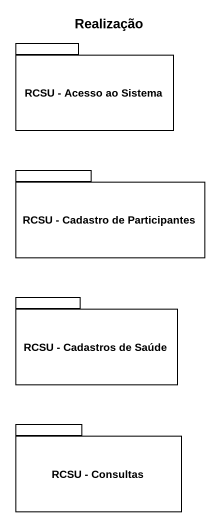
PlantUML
@startuml
title Realização
package "RCSU - Acesso ao Sistema" as RCSU_Acesso_ao_Sistema {
}
package "RCSU - Cadastro de Participantes" as RCSU_Cadastro_de {
}
package "RCSU - Cadastros de Saúde" as RCSU_Cadastros_de_Saúde {
}
package "RCSU - Consultas" as RCSU_Consultas {
}
@enduml
